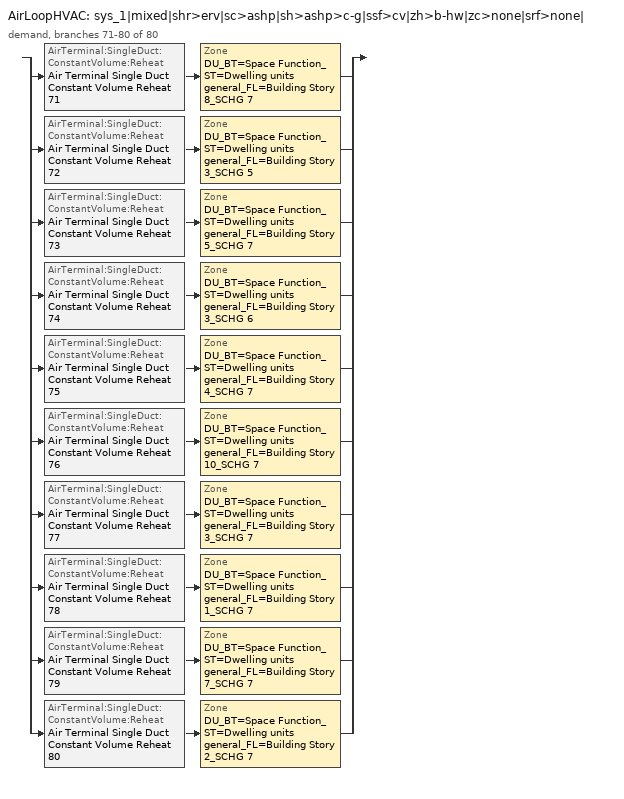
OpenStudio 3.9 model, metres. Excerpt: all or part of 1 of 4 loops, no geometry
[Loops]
AirLoopHVAC 'sys_1|mixed|shr>erv|sc>ashp|sh>ashp>c-g|ssf>cv|zh>b-hw|zc>none|srf>none|'
 demand, branches 71-80 of 80: split
  | AirTerminal:SingleDuct:ConstantVolume:Reheat 'Air Terminal Single Duct Constant Volume Reheat 71' > Zone 'DU_BT=Space Function_ST=Dwelling units general_FL=Building Story 8_SCHG 7'
  | AirTerminal:SingleDuct:ConstantVolume:Reheat 'Air Terminal Single Duct Constant Volume Reheat 72' > Zone 'DU_BT=Space Function_ST=Dwelling units general_FL=Building Story 3_SCHG 5'
  | AirTerminal:SingleDuct:ConstantVolume:Reheat 'Air Terminal Single Duct Constant Volume Reheat 73' > Zone 'DU_BT=Space Function_ST=Dwelling units general_FL=Building Story 5_SCHG 7'
  | AirTerminal:SingleDuct:ConstantVolume:Reheat 'Air Terminal Single Duct Constant Volume Reheat 74' > Zone 'DU_BT=Space Function_ST=Dwelling units general_FL=Building Story 3_SCHG 6'
  | AirTerminal:SingleDuct:ConstantVolume:Reheat 'Air Terminal Single Duct Constant Volume Reheat 75' > Zone 'DU_BT=Space Function_ST=Dwelling units general_FL=Building Story 4_SCHG 7'
  | AirTerminal:SingleDuct:ConstantVolume:Reheat 'Air Terminal Single Duct Constant Volume Reheat 76' > Zone 'DU_BT=Space Function_ST=Dwelling units general_FL=Building Story 10_SCHG 7'
  | AirTerminal:SingleDuct:ConstantVolume:Reheat 'Air Terminal Single Duct Constant Volume Reheat 77' > Zone 'DU_BT=Space Function_ST=Dwelling units general_FL=Building Story 3_SCHG 7'
  | AirTerminal:SingleDuct:ConstantVolume:Reheat 'Air Terminal Single Duct Constant Volume Reheat 78' > Zone 'DU_BT=Space Function_ST=Dwelling units general_FL=Building Story 1_SCHG 7'
  | AirTerminal:SingleDuct:ConstantVolume:Reheat 'Air Terminal Single Duct Constant Volume Reheat 79' > Zone 'DU_BT=Space Function_ST=Dwelling units general_FL=Building Story 7_SCHG 7'
  | AirTerminal:SingleDuct:ConstantVolume:Reheat 'Air Terminal Single Duct Constant Volume Reheat 80' > Zone 'DU_BT=Space Function_ST=Dwelling units general_FL=Building Story 2_SCHG 7'
[Sizing:Zone] Zone Cooling Design Supply Air Temperature Input Method=TemperatureDifference; Zone Cooling Design Supply Air Temperature {C}=14; Zone Cooling Design Supply Air Temperature Difference {deltaC}=11; Zone Heating Design Supply Air Temperature Input Method=TemperatureDifference; Zone Heating Design Supply Air Temperature {C}=40; Zone Heating Design Supply Air Temperature Difference {deltaC}=21; Zone Cooling Design Supply Air Humidity Ratio {kg-H2O/kg-air}=0.0085; Zone Heating Design Supply Air Humidity Ratio {kg-H2O/kg-air}=0.008; Zone Heating Sizing Factor=1.3; Zone Cooling Sizing Factor=1; Cooling Design Air Flow Method=DesignDay; Heating Design Air Flow Method=DesignDay; Account for Dedicated Outdoor Air System=No; Dedicated Outdoor Air System Control Strategy=NeutralSupplyAir; Dedicated Outdoor Air Low Setpoint Temperature for Design {C}=autosize; Dedicated Outdoor Air High Setpoint Temperature for Design {C}=autosize; Zone Load Sizing Method=Sensible Load Only No Latent Load; Zone Latent Cooling Design Supply Air Humidity Ratio Input Method=HumidityRatioDifference; Zone Cooling Design Supply Air Humidity Ratio Difference {kgWater/kgDryAir}=0.005; Zone Latent Heating Design Supply Air Humidity Ratio Input Method=HumidityRatioDifference; Zone Humidification Design Supply Air Humidity Ratio Difference {kgWater/kgDryAir}=0.005; Sizing Option=Coincident
DU_BT=Space Function_ST=Dwelling units general_FL=Building Story 8_SCHG 7; DU_BT=Space Function_ST=Dwelling units general_FL=Building Story 3_SCHG 5; DU_BT=Space Function_ST=Dwelling units general_FL=Building Story 5_SCHG 7; DU_BT=Space Function_ST=Dwelling units general_FL=Building Story 3_SCHG 6; DU_BT=Space Function_ST=Dwelling units general_FL=Building Story 4_SCHG 7; DU_BT=Space Function_ST=Dwelling units general_FL=Building Story 10_SCHG 7; DU_BT=Space Function_ST=Dwelling units general_FL=Building Story 3_SCHG 7; DU_BT=Space Function_ST=Dwelling units general_FL=Building Story 1_SCHG 7; DU_BT=Space Function_ST=Dwelling units general_FL=Building Story 7_SCHG 7; DU_BT=Space Function_ST=Dwelling units general_FL=Building Story 2_SCHG 7
[Zone equipment]
DU_BT=Space Function_ST=Dwelling units general_FL=Building Story 8_SCHG 7: Zone HVAC Baseboard Convective Water 71, Air Terminal Single Duct Constant Volume Reheat 71
DU_BT=Space Function_ST=Dwelling units general_FL=Building Story 3_SCHG 5: Zone HVAC Baseboard Convective Water 72, Air Terminal Single Duct Constant Volume Reheat 72
DU_BT=Space Function_ST=Dwelling units general_FL=Building Story 5_SCHG 7: Zone HVAC Baseboard Convective Water 73, Air Terminal Single Duct Constant Volume Reheat 73
DU_BT=Space Function_ST=Dwelling units general_FL=Building Story 3_SCHG 6: Zone HVAC Baseboard Convective Water 74, Air Terminal Single Duct Constant Volume Reheat 74
DU_BT=Space Function_ST=Dwelling units general_FL=Building Story 4_SCHG 7: Zone HVAC Baseboard Convective Water 75, Air Terminal Single Duct Constant Volume Reheat 75
DU_BT=Space Function_ST=Dwelling units general_FL=Building Story 10_SCHG 7: Zone HVAC Baseboard Convective Water 76, Air Terminal Single Duct Constant Volume Reheat 76
DU_BT=Space Function_ST=Dwelling units general_FL=Building Story 3_SCHG 7: Zone HVAC Baseboard Convective Water 77, Air Terminal Single Duct Constant Volume Reheat 77
DU_BT=Space Function_ST=Dwelling units general_FL=Building Story 1_SCHG 7: Zone HVAC Baseboard Convective Water 78, Air Terminal Single Duct Constant Volume Reheat 78
DU_BT=Space Function_ST=Dwelling units general_FL=Building Story 7_SCHG 7: Zone HVAC Baseboard Convective Water 79, Air Terminal Single Duct Constant Volume Reheat 79
DU_BT=Space Function_ST=Dwelling units general_FL=Building Story 2_SCHG 7: Zone HVAC Baseboard Convective Water 80, Air Terminal Single Duct Constant Volume Reheat 80
[Coil:Heating:Gas] Availability Schedule=Always On Discrete; Gas Burner Efficiency=0.95; Nominal Capacity {W}=AutoSize; On Cycle Parasitic Electric Load {W}=0; Part Load Fraction Correlation Curve=FURNACE-EFFPLR-NECB2011; Off Cycle Parasitic Gas Load {W}=0
Coil Heating Gas 71; Coil Heating Gas 72; Coil Heating Gas 73; Coil Heating Gas 74; Coil Heating Gas 75; Coil Heating Gas 76; Coil Heating Gas 77; Coil Heating Gas 78; Coil Heating Gas 79; Coil Heating Gas 80
[AirTerminal:SingleDuct:ConstantVolume:Reheat] Availability Schedule=Always On Discrete; Maximum Air Flow Rate {m3/s}=autosize; Maximum Hot Water or Steam Flow Rate {m3/s}=autosize; Minimum Hot Water or Steam Flow Rate {m3/s}=0; Convergence Tolerance=0.001; Maximum Reheat Air Temperature {C}=35
Name | Reheat Coil
Air Terminal Single Duct Constant Volume Reheat 71 | Coil Heating Gas 71
Air Terminal Single Duct Constant Volume Reheat 72 | Coil Heating Gas 72
Air Terminal Single Duct Constant Volume Reheat 73 | Coil Heating Gas 73
Air Terminal Single Duct Constant Volume Reheat 74 | Coil Heating Gas 74
Air Terminal Single Duct Constant Volume Reheat 75 | Coil Heating Gas 75
Air Terminal Single Duct Constant Volume Reheat 76 | Coil Heating Gas 76
Air Terminal Single Duct Constant Volume Reheat 77 | Coil Heating Gas 77
Air Terminal Single Duct Constant Volume Reheat 78 | Coil Heating Gas 78
Air Terminal Single Duct Constant Volume Reheat 79 | Coil Heating Gas 79
Air Terminal Single Duct Constant Volume Reheat 80 | Coil Heating Gas 80
[Schedule:Constant]
Always On Discrete: Value=1
[Curve:Cubic]
FURNACE-EFFPLR-NECB2011: Coefficient1 Constant=0.722; Coefficient2 x=0.8211; Coefficient3 x**2=-1.0396; Coefficient4 x**3=0.5; Minimum Value of x=0; Maximum Value of x=1
